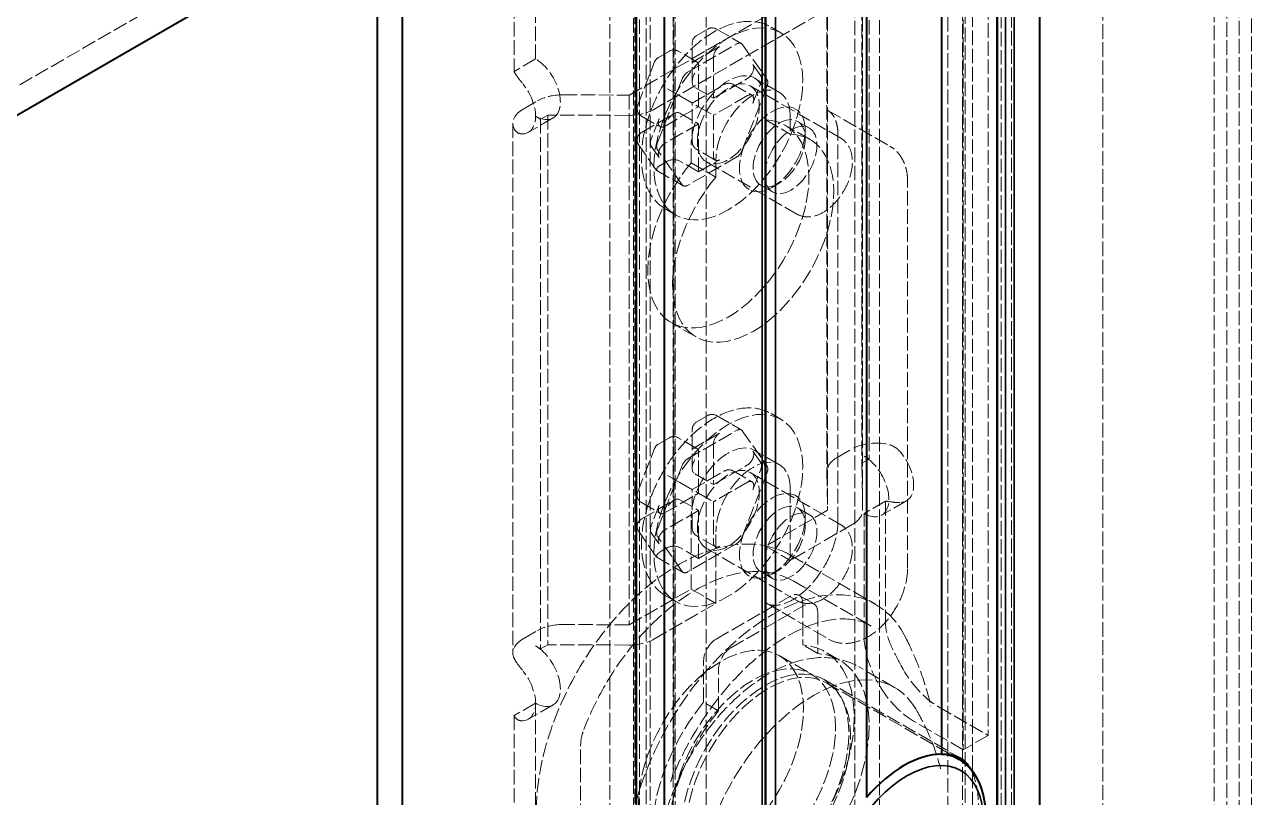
# Model space of a CAD drawing. Header units: millimetres. Extents: x 0 to 3567, y 0 to 2523.
# Drawn here: x 3342.08 to 3384.07, y 2210.54 to 2236.99 of the extents above; entities that cross this region are included whole.
import ezdxf

# ---------------------------------------------------------------- set-up
doc = ezdxf.new("R2010")
doc.units = ezdxf.units.MM
doc.header["$LTSCALE"] = 3
doc.linetypes.add('DASHED', pattern=[0.2067, 0.1654, -0.0413])
for name, color, linetype, lineweight, true_color in [('가려진 것(ISO)', 2, 'DASHED', 18, 0xffff00), ('가시적인 것(ISO)', 3, 'Continuous', 40, 0x00ff00), ('가시적인 좁은 것(ISO)', 3, 'Continuous', 35, 0x00ff00)]:
    doc.layers.add(name, color=color, linetype=linetype, lineweight=lineweight, true_color=true_color)

msp = doc.modelspace()

# ---------------------------------------------------------------- linework, layer by layer
at = {"layer": '가려진 것(ISO)'}
for p, q in [((3383.6424, 2196.3097), (3383.6424, 2299.1882)), ((3382.7939, 2297.7185), (3382.7939, 2196.7996)), ((3383.2182, 2278.6125), (3383.2182, 2200.7188)), ((3384.0667, 2278.1226), (3384.0667, 2200.2289)), ((3378.9755, 2274.2034), (3378.9755, 2198.2693)), ((3373.6722, 2205.7402), (3373.6722, 2252.7704)), ((3374.5208, 2252.2805), (3374.5208, 2205.2503)), ((3375.505, 2251.6153), (3375.505, 2208.0205)), ((3374.1735, 2251.2565), (3374.1735, 2207.6828)), ((3375.8519, 2207.7388), (3375.8519, 2250.5333)), ((3370.4902, 2204.3759), (3370.4902, 2249.7085)), ((3375.0511, 2246.9529), (3375.0511, 2212.66)), ((3363.4899, 2246.8916), (3363.4899, 2199.8614)), ((3364.3384, 2199.3715), (3364.3384, 2246.4017)), ((3374.2026, 2246.463), (3374.2026, 2212.1701)), ((3374.2683, 2246.1915), (3374.2683, 2207.9624)), ((3363.1257, 2201.3204), (3363.1257, 2244.9117)), ((3363.3541, 2201.0052), (3363.3541, 2244.5999)), ((3371.3388, 2243.3399), (3371.3388, 2202.6783)), ((3354.1561, 2241.9927), (3283.5161, 2201.2087)), ((3365.4012, 2208.361), (3365.4012, 2241.1551)), ((3364.293, 2211.6812), (3364.293, 2240.6535)), ((3364.2783, 2202.1947), (3364.2783, 2240.4238)), ((3370.9796, 2240.2404), (3370.9796, 2222.1142)), ((3359.5654, 2235.8077), (3359.5654, 2239.9718)), ((3362.9224, 2209.424), (3362.9224, 2240.0716)), ((3362.9596, 2239.9718), (3362.9596, 2205.679)), ((3369.5395, 2239.8095), (3369.5395, 2221.6833)), ((3370.7356, 2240.0996), (3370.7356, 2221.9734)), ((3358.8306, 2239.5476), (3358.8306, 2235.3834)), ((3362.111, 2239.4819), (3362.111, 2205.1891)), ((3362.7686, 2234.5707), (3369.5569, 2238.4899)), ((3369.5569, 2238.4899), (3369.5569, 2220.3637)), ((3370.7569, 2238.4899), (3370.7569, 2220.3637)), ((3370.4054, 2238), (3363.6172, 2234.0808)), ((3367.9628, 2236.7037), (3367.6233, 2236.8997)), ((3365.0794, 2236.6137), (3365.4578, 2236.8322)), ((3365.7578, 2236.8322), (3366.6063, 2236.3423)), ((3363.7676, 2235.8564), (3364.146, 2236.0749)), ((3365.0824, 2235.7074), (3364.446, 2236.0749)), ((3364.7661, 2235.3516), (3366.4563, 2236.3274)), ((3364.9294, 2235.0295), (3364.9294, 2236.3539)), ((3365.8658, 2236.2315), (3364.9324, 2235.6926)), ((3366.64, 2236.311), (3367.4851, 2235.1088)), ((3359.5654, 2235.8077), (3358.8306, 2235.3834)), ((3363.0623, 2234.2215), (3363.6379, 2235.7051)), ((3365.6536, 2235.864), (3365.6536, 2234.4678)), ((3367.2729, 2235.2313), (3367.0035, 2235.6146)), ((3365.1445, 2234.1739), (3365.1445, 2235.5701)), ((3363.7373, 2232.945), (3364.5824, 2235.1231)), ((3364.5081, 2234.5413), (3364.0839, 2234.7863)), ((3364.9294, 2234.2981), (3366.0334, 2234.9355)), ((3365.0172, 2234.8352), (3365.6536, 2234.4678)), ((3365.6536, 2234.4678), (3366.8198, 2235.1411)), ((3366.3334, 2234.9355), (3366.9698, 2234.5681)), ((3367.4851, 2234.8638), (3366.64, 2232.6858)), ((3366.9128, 2234.885), (3370.0099, 2233.0969)), ((3367.0035, 2234.2919), (3367.2729, 2234.9863)), ((3367.9113, 2234.6599), (3367.0628, 2235.1498)), ((3359.1412, 2234.0931), (3359.6344, 2234.3778)), ((3360.4921, 2234.5807), (3362.7686, 2234.5707)), ((3362.7686, 2234.5707), (3362.7686, 2216.4445)), ((3364.5081, 2234.5413), (3365.1445, 2234.1739)), ((3366.8198, 2234.5532), (3365.6536, 2233.8799)), ((3367.4355, 2234.3258), (3367.4355, 2233.7214)), ((3363.192, 2233.295), (3364.296, 2233.9324)), ((3363.9784, 2233.5006), (3365.1445, 2234.1739)), ((3364.5081, 2233.9534), (3365.1445, 2233.586)), ((3364.9294, 2232.9736), (3364.9294, 2234.2981)), ((3365.1445, 2234.1739), (3365.6536, 2233.8799)), ((3369.5674, 2234.0475), (3371.6887, 2232.8228)), ((3358.7897, 2233.6032), (3358.7897, 2215.4769)), ((3360.1654, 2233.7887), (3359.3169, 2233.2988)), ((3359.5654, 2233.8481), (3359.7366, 2233.7493)), ((3359.9805, 2233.8902), (3359.7366, 2233.7493)), ((3359.7366, 2233.7493), (3359.7366, 2215.6231)), ((3359.9805, 2233.8902), (3359.9805, 2215.7639)), ((3362.7595, 2233.8779), (3359.9805, 2233.8902)), ((3363.192, 2233.8532), (3363.8284, 2233.4858)), ((3363.7947, 2233.762), (3363.5252, 2233.0675)), ((3365.1445, 2233.586), (3363.9784, 2232.9127)), ((3365.1445, 2231.9448), (3365.1445, 2233.586)), ((3365.6536, 2233.8799), (3365.6536, 2232.4837)), ((3367.4355, 2233.7214), (3368.2841, 2233.2315)), ((3368.9613, 2233.0492), (3368.1128, 2233.5391)), ((3368.2841, 2233.8359), (3368.2841, 2233.2315)), ((3368.9353, 2233.4402), (3368.5322, 2233.6729)), ((3368.7932, 2233.0961), (3368.7932, 2233.3656)), ((3369.9145, 2219.9814), (3369.9145, 2233.2087)), ((3363.7086, 2231.9919), (3363.0965, 2232.8627)), ((3363.5252, 2232.8226), (3363.7947, 2232.4392)), ((3364.5824, 2231.4978), (3363.7373, 2232.7001)), ((3364.89, 2232.2517), (3364.89, 2232.8561)), ((3365.7158, 2232.3464), (3365.0794, 2232.7138)), ((3364.0839, 2232.3123), (3363.8279, 2232.1645)), ((3365.1445, 2231.9448), (3364.5081, 2232.3123)), ((3366.4563, 2232.4572), (3364.7661, 2231.4814)), ((3364.89, 2232.2517), (3365.7385, 2231.7618)), ((3365.1445, 2231.9448), (3365.8658, 2232.3613)), ((3365.4128, 2232.287), (3368.5099, 2230.4988)), ((3365.7385, 2231.7618), (3365.7385, 2232.3662)), ((3363.7127, 2231.9882), (3364.6161, 2231.4666)), ((3367.6753, 2231.2578), (3367.2722, 2231.4905)), ((3367.9022, 2231.5529), (3367.6689, 2231.4182)), ((3372.2994, 2218.3893), (3372.2994, 2231.6165)), ((3364.3628, 2230.4683), (3364.0233, 2230.6643)), ((3365.0613, 2226.2942), (3364.2128, 2226.7841)), ((3365.0794, 2223.3865), (3365.4578, 2223.605)), ((3365.7578, 2223.605), (3366.6063, 2223.1151)), ((3367.9628, 2223.4765), (3367.6233, 2223.6724)), ((3364.7661, 2222.1244), (3366.4563, 2223.1002)), ((3364.9294, 2221.8022), (3364.9294, 2223.1267)), ((3365.8658, 2223.0042), (3364.9324, 2222.4653)), ((3366.64, 2223.0838), (3367.4851, 2221.8815)), ((3363.7676, 2222.6291), (3364.146, 2222.8476)), ((3365.0824, 2222.4802), (3364.446, 2222.8476)), ((3365.6536, 2222.6368), (3365.6536, 2221.2406)), ((3363.0623, 2220.9943), (3363.6379, 2222.4779)), ((3365.1445, 2220.9466), (3365.1445, 2222.3429)), ((3367.2729, 2222.004), (3367.0035, 2222.3873)), ((3367.9113, 2221.9225), (3367.0628, 2222.4124)), ((3369.8909, 2222.1732), (3370.3842, 2222.458)), ((3370.8084, 2222.213), (3370.9796, 2222.1142)), ((3363.7373, 2219.7178), (3364.5824, 2221.8958)), ((3365.6536, 2221.2406), (3366.8198, 2221.9139)), ((3367.0035, 2221.0646), (3367.2729, 2221.7591)), ((3370.9796, 2222.1142), (3370.7356, 2221.9734)), ((3370.7356, 2221.9734), (3370.7568, 2220.369)), ((3364.5081, 2221.3141), (3364.0839, 2221.559)), ((3364.5081, 2221.3141), (3365.1445, 2220.9466)), ((3364.9294, 2221.0709), (3366.0334, 2221.7083)), ((3365.0172, 2221.608), (3365.6536, 2221.2406)), ((3366.8198, 2221.326), (3365.6536, 2220.6527)), ((3366.3334, 2221.7083), (3366.9698, 2221.3408)), ((3367.4851, 2221.6366), (3366.64, 2219.4585)), ((3366.9128, 2221.6578), (3370.0099, 2219.8697)), ((3367.4355, 2221.5884), (3367.4355, 2219.1389)), ((3369.5395, 2221.678), (3369.5569, 2220.3637)), ((3363.9784, 2220.2734), (3365.1445, 2220.9466)), ((3364.9294, 2219.7464), (3364.9294, 2221.0709)), ((3365.1445, 2220.9466), (3365.6536, 2220.6527)), ((3368.2841, 2221.0985), (3368.2841, 2218.649)), ((3363.192, 2220.0678), (3364.296, 2220.7052)), ((3363.192, 2220.6259), (3363.8284, 2220.2585)), ((3363.7947, 2220.5347), (3363.5252, 2219.8403)), ((3364.5081, 2220.7262), (3365.1445, 2220.3588)), ((3365.6536, 2220.6527), (3365.6536, 2219.2565)), ((3371.5433, 2220.6777), (3370.8084, 2220.2534)), ((3372.257, 2220.6839), (3371.4084, 2220.194)), ((3371.5433, 2220.6777), (3371.5433, 2216.5136)), ((3365.1445, 2220.3588), (3363.9784, 2219.6855)), ((3364.89, 2217.6692), (3364.89, 2220.1187)), ((3365.1445, 2218.7176), (3365.1445, 2220.3588)), ((3369.5569, 2220.3637), (3367.4355, 2219.1389)), ((3368.9353, 2220.213), (3368.5322, 2220.4457)), ((3368.7932, 2219.8689), (3368.7932, 2220.1383)), ((3370.8084, 2216.0893), (3370.8084, 2220.2534)), ((3363.7086, 2218.7647), (3363.0965, 2219.6354)), ((3365.7385, 2217.1793), (3365.7385, 2219.6288)), ((3370.4054, 2219.8738), (3368.2841, 2218.649)), ((3363.5252, 2219.5953), (3363.7947, 2219.212)), ((3364.5824, 2218.2706), (3363.7373, 2219.4728)), ((3366.4563, 2219.23), (3364.7661, 2218.2542)), ((3365.7158, 2219.1192), (3365.0794, 2219.4866)), ((3364.0839, 2219.085), (3363.8279, 2218.9373)), ((3365.1445, 2218.7176), (3364.5081, 2219.085)), ((3365.1445, 2218.7176), (3365.8658, 2219.134)), ((3365.4128, 2219.0597), (3368.5099, 2217.2716)), ((3367.4355, 2219.1389), (3368.2841, 2218.649)), ((3368.2947, 2218.8249), (3371.2009, 2217.147)), ((3363.7127, 2218.7609), (3364.6161, 2218.2393)), ((3367.6753, 2218.0306), (3367.2722, 2218.2633)), ((3367.9022, 2218.3257), (3367.6689, 2218.191)), ((3368.3801, 2217.9441), (3371.053, 2216.4009)), ((3362.7686, 2216.4445), (3364.89, 2217.6692)), ((3364.89, 2217.6692), (3365.7385, 2217.1793)), ((3363.6172, 2215.9546), (3365.7385, 2217.1793)), ((3364.3628, 2217.2411), (3364.0233, 2217.437)), ((3365.7417, 2215.9527), (3368.2873, 2217.4224)), ((3366.2509, 2215.6588), (3368.7964, 2217.1285)), ((3367.4674, 2217.183), (3369.5887, 2215.9582)), ((3369.0964, 2217.1582), (3368.5873, 2217.4521)), ((3368.7116, 2217.1774), (3368.7116, 2215.7572)), ((3369.2207, 2216.8835), (3369.2207, 2215.4632)), ((3362.7686, 2216.4445), (3360.4921, 2216.4545)), ((3359.1412, 2215.9668), (3359.6344, 2216.2516)), ((3359.5654, 2215.7219), (3359.7366, 2215.6231)), ((3359.9805, 2215.7639), (3359.7366, 2215.6231)), ((3362.7595, 2215.7517), (3359.9805, 2215.7639)), ((3369.2207, 2215.4632), (3368.7116, 2215.7572)), ((3369.9687, 2215.2396), (3369.4595, 2215.5335)), ((3365.3175, 2213.7976), (3365.3175, 2215.2179)), ((3367.9065, 2215.391), (3369.0095, 2214.7541)), ((3371.8521, 2214.3019), (3370.6217, 2215.0123)), ((3365.8266, 2213.5036), (3365.8266, 2214.9239)), ((3369.4474, 2214.5706), (3374.083, 2211.8942)), ((3369.5187, 2214.4602), (3373.7708, 2212.0052)), ((3359.5654, 2213.7623), (3358.8306, 2213.338)), ((3359.5654, 2209.5982), (3359.5654, 2213.7623)), ((3365.8266, 2213.5036), (3365.3175, 2213.7976)), ((3358.8306, 2213.338), (3358.8306, 2209.1739)), ((3360.1654, 2213.7029), (3359.3169, 2213.213)), ((3373.354, 2213.6398), (3375.0511, 2212.66)), ((3374.2026, 2212.1701), (3372.5055, 2213.1499)), ((3375.0511, 2212.66), (3374.2026, 2212.1701)), ((3361.108, 2205.4767), (3361.108, 2212.2969))]:
    msp.add_line(p, q, dxfattribs=at)
for centre, start, end in [((3365.6078, 2236.5724), 60, 120), ((3365.2294, 2236.3539), 120, 180), ((3364.296, 2235.815), 60, 120), ((3363.9176, 2235.5966), 120, 158.79398), ((3366.1834, 2234.6757), 60, 120), ((3363.342, 2234.113), 158.79398, 240), ((3363.342, 2233.0352), 120, 215.10391), ((3365.2294, 2232.9736), 180, 240), ((3365.6078, 2223.3451), 60, 120), ((3365.2294, 2223.1267), 120, 180), ((3363.9176, 2222.3693), 120, 158.79398), ((3364.296, 2222.5878), 60, 120), ((3366.1834, 2221.4485), 60, 120), ((3363.342, 2220.8857), 158.79398, 240), ((3363.342, 2219.808), 120, 215.10391), ((3365.2294, 2219.7464), 180, 240)]:
    msp.add_arc(centre, 0.3, start, end, dxfattribs=at)
for centre, major_axis in [((3366.1628, 2233.586), (-1.8, -3.1177)), ((3366.1628, 2233.586), (-0.75, -1.299)), ((3367.6689, 2232.7164), (-0.795, -1.377)), ((3367.9022, 2232.5817), (-0.63, -1.0912)), ((3368.3053, 2232.349), (-0.63, -1.0912)), ((3366.1628, 2220.3588), (-1.8, -3.1177)), ((3366.1628, 2220.3588), (-0.75, -1.299)), ((3367.6689, 2219.4892), (-0.795, -1.377)), ((3367.9022, 2219.3545), (-0.63, -1.0912)), ((3368.3053, 2219.1218), (-0.63, -1.0912)), ((3365.9115, 2211.9355), (-1.995, -3.4554)), ((3367.0145, 2211.2987), (-1.995, -3.4554)), ((3367.4224, 2211.0632), (-2.025, -3.5074)), ((3367.5237, 2211.0047), (-1.995, -3.4554))]:
    msp.add_ellipse(centre, major_axis=major_axis, ratio=0.5773503, dxfattribs=at)
for centre, major_axis, ratio, start_param, end_param in [((3365.8658, 2235.9865), (-0.15, -0.2598), 0.5773503, 3.9269908, 5.4977871), ((3366.4563, 2236.0825), (0.15, 0.2598), 0.5773503, 6.0213859, 7.0685835), ((3359.5654, 2234.8279), (0.6, -1.0392), 0.5773503, 5.4977871, 8.6393798), ((3364.9324, 2235.4476), (0.15, 0.2598), 0.5773503, 5.4977871, 7.0685835), ((3366.8198, 2235.386), (0.15, 0.2598), 0.5773503, 3.9269908, 6.0213859), ((3364.7661, 2235.1067), (-0.15, -0.2598), 0.5773503, 3.9269908, 4.9741884), ((3366.1628, 2233.5909), (0.9, 1.5588), 0.5773503, 5.4977871, 8.6393798), ((3365.2294, 2235.2027), (-0.2121, -0.3674), 0.5773503, 4.712389, 6.2831853), ((3367.0892, 2235.0027), (0.15, 0.2598), 0.5773503, 4.9741884, 6.0213859), ((3358.7169, 2234.338), (0.6, -1.0392), 0.5773503, 6.0213859, 8.115781), ((3367.0113, 2233.101), (0.9, 1.5588), 0.5773503, 5.4977871, 8.6393798), ((3367.3014, 2234.8802), (0.15, 0.2598), 0.5773503, 4.9741884, 6.0213859), ((3360.483, 2233.8879), (1.2, 0), 0.5773503, 1.5631629, 2.3561939), ((3366.8198, 2234.3083), (0.15, 0.2598), 0.5773503, 4.9741884, 7.0685835), ((3359.9897, 2233.6032), (-1.2, 0), 0.5773503, 5.4977878, 6.5449847), ((3362.7686, 2234.5707), (-1.2, 0), 0.5773503, 1.5631629, 2.3561945), ((3364.296, 2233.586), (0.2121, 0.3674), 0.5773503, 0, 1.5707963), ((3366.1628, 2230.1616), (1.95, 3.3775), 0.5773503, 1.2651268, 6.5888548), ((3363.9784, 2233.7456), (-0.15, -0.2598), 0.5773503, 4.9741884, 7.0685835), ((3363.7089, 2233.0511), (-0.15, -0.2598), 0.5773503, 4.9741884, 6.0213859), ((3367.0113, 2229.6717), (1.95, 3.3775), 0.5773503, 1.2651268, 6.5888548), ((3363.9211, 2232.9286), (-0.15, -0.2598), 0.5773503, 4.9741884, 6.0213859), ((3363.9784, 2232.6678), (-0.15, -0.2598), 0.5773503, 3.9269908, 6.0213859), ((3366.4563, 2232.7022), (0.15, 0.2598), 0.5773503, 3.9269908, 4.9741884), ((3364.296, 2232.1898), (0.3, 0), 0.5773503, 0.7853982, 2.3561945), ((3365.8658, 2232.6062), (-0.15, -0.2598), 0.5773503, 5.4977871, 7.0685835), ((3363.9176, 2232.2162), (-0.2071, -0.2264), 0.2019383, 5.5422285, 6.589566), ((3364.0401, 2232.042), (-0.3233, -0.0394), 0.5657415, 5.3572697, 5.8808685), ((3364.7661, 2231.7264), (-0.15, -0.2598), 0.5773503, 6.0213859, 7.0685835), ((3365.8658, 2222.7593), (-0.15, -0.2598), 0.5773503, 3.9269908, 5.4977871), ((3366.4563, 2222.8552), (0.15, 0.2598), 0.5773503, 6.0213859, 7.0685835), ((3366.1628, 2220.8536), (0.9, 1.5588), 0.5773503, 5.4977871, 8.6393798), ((3371.2327, 2221.9681), (1.2, 0), 0.5773503, 1.3089969, 2.3561939), ((3364.9324, 2222.2204), (0.15, 0.2598), 0.5773503, 5.4977871, 7.0685835), ((3367.0113, 2220.3637), (0.9, 1.5588), 0.5773503, 5.4977871, 8.6393798), ((3366.8198, 2222.1588), (0.15, 0.2598), 0.5773503, 3.9269908, 6.0213859), ((3370.7395, 2221.6833), (-1.2, 0), 0.5773503, 5.4977878, 6.2908187), ((3370.8084, 2221.2332), (0.6, -1.0392), 0.5773503, 5.4977871, 8.6393798), ((3371.657, 2221.7231), (0.6, -1.0392), 0.5773503, 6.0213859, 8.115781), ((3364.7661, 2221.8794), (-0.15, -0.2598), 0.5773503, 3.9269908, 4.9741884), ((3365.2294, 2221.9754), (-0.2121, -0.3674), 0.5773503, 4.712389, 6.2831853), ((3367.0892, 2221.7755), (0.15, 0.2598), 0.5773503, 4.9741884, 6.0213859), ((3367.3014, 2221.653), (0.15, 0.2598), 0.5773503, 4.9741884, 6.0213859), ((3366.8198, 2221.081), (0.15, 0.2598), 0.5773503, 4.9741884, 7.0685835), ((3363.9784, 2220.5183), (-0.15, -0.2598), 0.5773503, 4.9741884, 7.0685835), ((3364.296, 2220.3588), (0.2121, 0.3674), 0.5773503, 0, 1.5707963), ((3369.5569, 2220.3637), (1.2, 0), 0.5773503, 5.4977871, 6.2908187), ((3363.7089, 2219.8239), (-0.15, -0.2598), 0.5773503, 4.9741884, 6.0213859), ((3363.9211, 2219.7014), (-0.15, -0.2598), 0.5773503, 4.9741884, 6.0213859), ((3363.9784, 2219.4405), (-0.15, -0.2598), 0.5773503, 3.9269908, 6.0213859), ((3365.8658, 2219.379), (-0.15, -0.2598), 0.5773503, 5.4977871, 7.0685835), ((3366.4563, 2219.475), (0.15, 0.2598), 0.5773503, 3.9269908, 4.9741884), ((3363.9176, 2218.989), (-0.2071, -0.2264), 0.2019383, 5.5422285, 6.589566), ((3364.0401, 2218.8148), (-0.3233, -0.0394), 0.5657415, 5.3572697, 5.8808685), ((3364.296, 2218.9626), (0.3, 0), 0.5773503, 0.7853982, 2.3561945), ((3367.6689, 2211.0294), (3.532, 6.1176), 0.5773503, 5.9129217, 8.2242453), ((3364.7661, 2218.4991), (-0.15, -0.2598), 0.5773503, 6.0213859, 7.0685835), ((3368.2873, 2216.9325), (0.3, 0.5196), 0.5773503, 5.4977871, 7.0685835), ((3368.7964, 2216.6386), (0.3, 0.5196), 0.5773503, 5.4977871, 7.0685835), ((3360.483, 2215.7617), (1.2, 0), 0.5773503, 1.5631629, 2.3561939), ((3359.9897, 2215.4769), (-1.2, 0), 0.5773503, 5.4977878, 6.5449847), ((3362.7686, 2216.4445), (-1.2, 0), 0.5773503, 1.5631629, 2.3561945), ((3365.7417, 2215.4628), (0.3, 0.5196), 0.5773503, 0.7853982, 2.3561945), ((3372.5055, 2215.1095), (-1.2, 2.0785), 0.5773503, 0.7853982, 2.3561945), ((3359.5654, 2214.7421), (0.6, -1.0392), 0.5773503, 5.4977871, 8.6393798), ((3367.0145, 2211.2987), (2.445, 4.2349), 0.5773503, 1.2984031, 6.5555786), ((3367.5237, 2211.0047), (-2.445, -4.2349), 0.5773503, 4.4399957, 9.6971712), ((3366.2509, 2215.1689), (0.3, 0.5196), 0.5773503, 0.7853982, 2.3561945), ((3373.354, 2215.5994), (1.2, -2.0785), 0.5773503, 4.6497251, 5.4977871), ((3358.7169, 2214.2522), (0.6, -1.0392), 0.5773503, 6.0213859, 8.115781), ((3369.0771, 2209.4955), (2.775, 4.8064), 0.5773503, 5.9670721, 8.1700948)]:
    msp.add_ellipse(centre, major_axis=major_axis, ratio=ratio, start_param=start_param, end_param=end_param, dxfattribs=at)
for points, knots in [([(3364.0233, 2230.6643), (3363.83, 2230.7759), (3363.6647, 2230.9343), (3363.3988, 2231.3308), (3363.3033, 2231.5732), (3363.1873, 2232.1308), (3363.175, 2232.4514), (3363.2399, 2233.1279), (3363.319, 2233.4844), (3363.5581, 2234.1926), (3363.7176, 2234.5442), (3364.1004, 2235.2094), (3364.3234, 2235.5231), (3364.8132, 2236.0838), (3365.08, 2236.3307), (3365.6357, 2236.7321), (3365.9248, 2236.8863), (3366.497, 2237.0764), (3366.7811, 2237.1143), (3367.2546, 2237.0619), (3367.4497, 2236.9999), (3367.6233, 2236.8997)], [2.3561945, 2.3561945, 2.3561945, 2.3561945, 2.6323784, 2.6323784, 2.930348, 2.930348, 3.2583521, 3.2583521, 3.592549, 3.592549, 3.924574, 3.924574, 4.2554808, 4.2554808, 4.5874682, 4.5874682, 4.92164, 4.92164, 5.2497544, 5.2497544, 5.4977871, 5.4977871, 5.4977871, 5.4977871]), ([(3358.8306, 2235.3834), (3358.8327, 2235.3789), (3358.8349, 2235.3744), (3358.8651, 2235.3128), (3358.9083, 2235.2451), (3359.0157, 2235.0979), (3359.0796, 2235.0182), (3359.1412, 2234.9416)], [-0.82888396, -0.82888396, -0.82888396, -0.82888396, -0.82489887, -0.82489887, -0.77462472, -0.77462472, -0.72435056, -0.72435056, -0.72435056, -0.72435056]), ([(3369.9145, 2233.2087), (3369.9145, 2233.2977), (3369.9084, 2233.3816), (3369.8853, 2233.5364), (3369.8684, 2233.6073), (3369.8257, 2233.7342), (3369.8001, 2233.7902), (3369.7427, 2233.8871), (3369.711, 2233.9281), (3369.643, 2233.9969), (3369.6067, 2234.0249), (3369.5674, 2234.0475)], [0, 0, 0, 0, 0.15707963, 0.15707963, 0.31415927, 0.31415927, 0.4712389, 0.4712389, 0.62831853, 0.62831853, 0.78539816, 0.78539816, 0.78539816, 0.78539816]), ([(3359.1412, 2233.2445), (3359.0796, 2233.239), (3359.0157, 2233.2497), (3358.9083, 2233.3083), (3358.8651, 2233.3561), (3358.8349, 2233.4149), (3358.8327, 2233.4193), (3358.8306, 2233.4238)], [-0.30606206, -0.30606206, -0.30606206, -0.30606206, -0.2557879, -0.2557879, -0.20551375, -0.20551375, -0.20152866, -0.20152866, -0.20152866, -0.20152866]), ([(3368.5099, 2230.4988), (3368.593, 2230.4508), (3368.686, 2230.4207), (3368.8837, 2230.3955), (3368.9883, 2230.4037), (3369.2127, 2230.457), (3369.3313, 2230.5094), (3369.5691, 2230.6555), (3369.6872, 2230.7534), (3369.9034, 2230.9794), (3370.0015, 2231.1075), (3370.1695, 2231.3807), (3370.2396, 2231.5255), (3370.3463, 2231.8211), (3370.3828, 2231.972), (3370.4154, 2232.2694), (3370.4112, 2232.416), (3370.3527, 2232.6835), (3370.3011, 2232.8063), (3370.1638, 2232.9852), (3370.0919, 2233.0495), (3370.0099, 2233.0969)], [3.9269908, 3.9269908, 3.9269908, 3.9269908, 4.1645292, 4.1645292, 4.4260652, 4.4260652, 4.7443779, 4.7443779, 5.0975243, 5.0975243, 5.4497124, 5.4497124, 5.7984142, 5.7984142, 6.1491785, 6.1491785, 6.5038652, 6.5038652, 6.8341016, 6.8341016, 7.0685835, 7.0685835, 7.0685835, 7.0685835]), ([(3372.2994, 2231.6165), (3372.2994, 2231.7078), (3372.2932, 2231.7988), (3372.2664, 2231.9791), (3372.2457, 2232.0685), (3372.1868, 2232.2437), (3372.1486, 2232.3296), (3372.0516, 2232.4934), (3371.9927, 2232.5712), (3371.8545, 2232.7111), (3371.7751, 2232.7729), (3371.6887, 2232.8228)], [0, 0, 0, 0, 0.15707963, 0.15707963, 0.31415927, 0.31415927, 0.4712389, 0.4712389, 0.62831853, 0.62831853, 0.78539816, 0.78539816, 0.78539816, 0.78539816]), ([(3364.0233, 2217.437), (3363.83, 2217.5486), (3363.6647, 2217.7071), (3363.3988, 2218.1035), (3363.3033, 2218.346), (3363.1873, 2218.9035), (3363.175, 2219.2241), (3363.2399, 2219.9006), (3363.319, 2220.2572), (3363.5581, 2220.9654), (3363.7176, 2221.3169), (3364.1004, 2221.9821), (3364.3234, 2222.2958), (3364.8132, 2222.8566), (3365.08, 2223.1034), (3365.6357, 2223.5049), (3365.9248, 2223.6591), (3366.497, 2223.8491), (3366.7811, 2223.887), (3367.2546, 2223.8346), (3367.4497, 2223.7727), (3367.6233, 2223.6724)], [2.3561945, 2.3561945, 2.3561945, 2.3561945, 2.6323784, 2.6323784, 2.930348, 2.930348, 3.2583521, 3.2583521, 3.592549, 3.592549, 3.924574, 3.924574, 4.2554808, 4.2554808, 4.5874682, 4.5874682, 4.92164, 4.92164, 5.2497544, 5.2497544, 5.4977871, 5.4977871, 5.4977871, 5.4977871]), ([(3372.0812, 2222.3267), (3372.0197, 2222.4033), (3371.9413, 2222.4747), (3371.7631, 2222.5811), (3371.6631, 2222.616), (3371.5589, 2222.6348), (3371.5511, 2222.6361), (3371.5433, 2222.6373)], [0.71587341, 0.71587341, 0.71587341, 0.71587341, 0.76614757, 0.76614757, 0.81642172, 0.81642172, 0.82040681, 0.82040681, 0.82040681, 0.82040681]), ([(3371.5433, 2220.6777), (3371.5511, 2220.6765), (3371.5589, 2220.6753), (3371.6631, 2220.6592), (3371.7631, 2220.6443), (3371.9413, 2220.6265), (3372.0197, 2220.6242), (3372.0812, 2220.6297)], [0.20152866, 0.20152866, 0.20152866, 0.20152866, 0.20551375, 0.20551375, 0.2557879, 0.2557879, 0.30606206, 0.30606206, 0.30606206, 0.30606206]), ([(3367.4674, 2217.183), (3367.5817, 2217.117), (3367.7272, 2217.0911), (3368.0431, 2217.1492), (3368.1872, 2217.2017), (3368.4822, 2217.3651), (3368.6322, 2217.4733), (3368.9262, 2217.7391), (3369.0701, 2217.8972), (3369.3347, 2218.2483), (3369.4552, 2218.4416), (3369.6584, 2218.8421), (3369.741, 2219.0492), (3369.8596, 2219.4528), (3369.8959, 2219.6492), (3369.9126, 2219.8818), (3369.9145, 2219.9324), (3369.9145, 2219.9814)], [3.9269908, 3.9269908, 3.9269908, 3.9269908, 4.3840422, 4.3840422, 4.6921284, 4.6921284, 4.9881312, 4.9881312, 5.2879921, 5.2879921, 5.5912933, 5.5912933, 5.8951859, 5.8951859, 6.1966183, 6.1966183, 6.2831853, 6.2831853, 6.2831853, 6.2831853]), ([(3368.5099, 2217.2716), (3368.593, 2217.2236), (3368.686, 2217.1934), (3368.8837, 2217.1683), (3368.9883, 2217.1765), (3369.2127, 2217.2297), (3369.3313, 2217.2821), (3369.5691, 2217.4282), (3369.6872, 2217.5261), (3369.9034, 2217.7522), (3370.0015, 2217.8803), (3370.1695, 2218.1534), (3370.2396, 2218.2982), (3370.3463, 2218.5939), (3370.3828, 2218.7448), (3370.4154, 2219.0421), (3370.4112, 2219.1887), (3370.3527, 2219.4562), (3370.3011, 2219.5791), (3370.1638, 2219.7579), (3370.0919, 2219.8223), (3370.0099, 2219.8697)], [3.9269908, 3.9269908, 3.9269908, 3.9269908, 4.1645292, 4.1645292, 4.4260652, 4.4260652, 4.7443779, 4.7443779, 5.0975243, 5.0975243, 5.4497124, 5.4497124, 5.7984142, 5.7984142, 6.1491785, 6.1491785, 6.5038652, 6.5038652, 6.8341016, 6.8341016, 7.0685835, 7.0685835, 7.0685835, 7.0685835]), ([(3368.2947, 2218.8249), (3367.9152, 2219.0439), (3367.4838, 2219.1696), (3366.5494, 2219.2335), (3366.0439, 2219.1586), (3364.9827, 2218.8102), (3364.4256, 2218.5171), (3363.3391, 2217.7441), (3362.8104, 2217.2602), (3361.8408, 2216.1595), (3361.3997, 2215.5438), (3360.6444, 2214.2408), (3360.33, 2213.5542), (3359.8571, 2212.1716), (3359.6991, 2211.4759), (3359.605, 2210.5573), (3359.592, 2210.3101), (3359.592, 2210.0684)], [0.7853982, 0.7853982, 0.7853982, 0.7853982, 1.0608978, 1.0608978, 1.3583542, 1.3583542, 1.686402, 1.686402, 2.0208806, 2.0208806, 2.3531559, 2.3531559, 2.6842861, 2.6842861, 3.016515, 3.016515, 3.1415927, 3.1415927, 3.1415927, 3.1415927]), ([(3369.5887, 2215.9582), (3369.7095, 2215.8885), (3369.8435, 2215.8428), (3370.1248, 2215.7989), (3370.2715, 2215.8048), (3370.5846, 2215.8637), (3370.7478, 2215.9273), (3371.0842, 2216.1118), (3371.2534, 2216.2422), (3371.566, 2216.5484), (3371.7083, 2216.7256), (3371.9518, 2217.1052), (3372.0533, 2217.3071), (3372.2087, 2217.7237), (3372.2624, 2217.9383), (3372.2948, 2218.2314), (3372.2994, 2218.3105), (3372.2994, 2218.3893)], [3.9269908, 3.9269908, 3.9269908, 3.9269908, 4.1466224, 4.1466224, 4.387259, 4.387259, 4.6873115, 4.6873115, 5.0478277, 5.0478277, 5.4171128, 5.4171128, 5.7812245, 5.7812245, 6.1476532, 6.1476532, 6.2831853, 6.2831853, 6.2831853, 6.2831853]), ([(3368.3801, 2217.9441), (3368.041, 2218.1399), (3367.6524, 2218.2476), (3366.8075, 2218.2832), (3366.3488, 2218.2025), (3365.3968, 2217.8569), (3364.9023, 2217.5819), (3363.9407, 2216.8676), (3363.4738, 2216.427), (3362.6163, 2215.4286), (3362.2255, 2214.8715), (3361.6292, 2213.8227), (3361.4018, 2213.3433), (3361.2158, 2212.8594)], [0.7853982, 0.7853982, 0.7853982, 0.7853982, 1.0784014, 1.0784014, 1.3873307, 1.3873307, 1.7131185, 1.7131185, 2.0410361, 2.0410361, 2.3676301, 2.3676301, 2.6232319, 2.6232319, 2.6232319, 2.6232319]), ([(3371.053, 2216.4009), (3370.739, 2216.5823), (3370.3637, 2216.6689), (3369.521, 2216.6158), (3369.0717, 2216.4967), (3368.1562, 2216.0685), (3367.6938, 2215.7724), (3366.7852, 2215.0246), (3366.3391, 2214.5725), (3365.5117, 2213.5537), (3365.131, 2212.9863), (3364.57, 2211.9632), (3364.3633, 2211.5204), (3364.1905, 2211.076)], [0.7853982, 0.7853982, 0.7853982, 0.7853982, 1.1517072, 1.1517072, 1.4761388, 1.4761388, 1.7804231, 1.7804231, 2.0860713, 2.0860713, 2.3943404, 2.3943404, 2.6169436, 2.6169436, 2.6169436, 2.6169436]), ([(3372.0812, 2215.0381), (3371.9553, 2215.2759), (3371.8207, 2215.5173), (3371.6095, 2216.0156), (3371.5433, 2216.2747), (3371.5433, 2216.5136)], [-0.89271233, -0.89271233, -0.89271233, -0.89271233, -0.7589759, -0.7589759, -0.61266995, -0.61266995, -0.61266995, -0.61266995]), ([(3372.2396, 2215.9945), (3372.3751, 2215.7178), (3372.5484, 2215.3528), (3372.8576, 2214.5416), (3372.9942, 2214.0948), (3373.0881, 2213.6683)], [-0.47492577, -0.47492577, -0.47492577, -0.47492577, -0.23746289, -0.23746289, 0, 0, 0, 0]), ([(3358.8306, 2215.2976), (3358.8566, 2215.2415), (3358.8979, 2215.1749), (3359.0023, 2215.0294), (3359.0653, 2214.9503), (3359.1313, 2214.8681), (3359.1362, 2214.862), (3359.1412, 2214.8558)], [-0.30606206, -0.30606206, -0.30606206, -0.30606206, -0.2557879, -0.2557879, -0.20551375, -0.20551375, -0.20152866, -0.20152866, -0.20152866, -0.20152866]), ([(3363.7465, 2208.185), (3363.7465, 2208.699), (3363.8218, 2209.2418), (3364.1052, 2210.3365), (3364.3132, 2210.8882), (3364.8373, 2211.9471), (3365.1527, 2212.4544), (3365.8628, 2213.38), (3366.2574, 2213.798), (3367.0957, 2214.5048), (3367.5396, 2214.7927), (3368.4397, 2215.1958), (3368.897, 2215.313), (3369.7471, 2215.3334), (3370.1422, 2215.2544), (3370.5366, 2215.0596), (3370.5796, 2215.0366), (3370.6217, 2215.0123)], [3.1415927, 3.1415927, 3.1415927, 3.1415927, 3.4796195, 3.4796195, 3.816485, 3.816485, 4.1510649, 4.1510649, 4.4861473, 4.4861473, 4.8240242, 4.8240242, 5.1592559, 5.1592559, 5.460331, 5.460331, 5.4977871, 5.4977871, 5.4977871, 5.4977871]), ([(3359.1412, 2213.1587), (3359.1362, 2213.1583), (3359.1313, 2213.1579), (3359.0653, 2213.1547), (3359.0023, 2213.1682), (3358.8979, 2213.232), (3358.8566, 2213.2819), (3358.8306, 2213.338)], [0.20152866, 0.20152866, 0.20152866, 0.20152866, 0.20551375, 0.20551375, 0.2557879, 0.2557879, 0.30606206, 0.30606206, 0.30606206, 0.30606206]), ([(3372.5773, 2213.5657), (3372.7134, 2213.3343), (3372.8866, 2213.0173), (3373.1954, 2212.3009), (3373.3317, 2211.9009), (3373.4258, 2211.5163)], [0.87117261, 0.87117261, 0.87117261, 0.87117261, 1.08406226, 1.08406226, 1.2969519, 1.2969519, 1.2969519, 1.2969519]), ([(3361.108, 2212.2969), (3361.108, 2212.4198), (3361.1251, 2212.5433), (3361.1705, 2212.729), (3361.1911, 2212.7952), (3361.2158, 2212.8594)], [0, 0, 0, 0, 0.061471764, 0.061471764, 0.096416218, 0.096416218, 0.096416218, 0.096416218]), ([(3364.1905, 2211.0759), (3364.241, 2211.2057), (3364.276, 2211.3662), (3364.2913, 2211.5875), (3364.293, 2211.6338), (3364.293, 2211.6812)], [0, 0, 0, 0, 0.11952992, 0.11952992, 0.1500411, 0.1500411, 0.1500411, 0.1500411]), ([(3374.4418, 2211.5255), (3374.4887, 2211.4468), (3374.5302, 2211.3586), (3374.6751, 2210.96), (3374.7269, 2210.5702), (3374.7269, 2209.7354), (3374.6751, 2209.2377), (3374.4562, 2208.2119), (3374.288, 2207.6843), (3373.9654, 2206.95), (3373.8267, 2206.6811), (3373.6699, 2206.4265)], [1.70645027, 1.70645027, 1.70645027, 1.70645027, 1.78906758, 1.78906758, 2.04467463, 2.04467463, 2.30028168, 2.30028168, 2.55588873, 2.55588873, 2.70252421, 2.70252421, 2.70252421, 2.70252421]), ([(3363.0982, 2207.9006), (3363.0042, 2208.3271), (3362.9338, 2208.812), (3362.9136, 2209.7902), (3362.9627, 2210.2836), (3363.0982, 2210.7167)], [-1.43309057, -1.43309057, -1.43309057, -1.43309057, -1.19562768, -1.19562768, -0.95816479, -0.95816479, -0.95816479, -0.95816479])]:
    msp.add_open_spline(points, degree=3, knots=knots, dxfattribs=at)
msp.add_open_spline([(3361.108, 2212.2969), (3361.108, 2212.2969), (3361.108, 2212.2969), (3361.108, 2212.2969)], degree=3, dxfattribs=at)
at = {"layer": '가시적인 것(ISO)'}
for p, q in [((3376.8146, 2249.9774), (3376.8146, 2207.1829)), ((3373.4556, 2246.4072), (3373.4556, 2212.0175)), ((3370.8905, 2244.9263), (3370.8905, 2210.5366)), ((3375.378, 2200.9605), (3375.378, 2244.2429)), ((3363.0073, 2243.1174), (3363.0073, 2200.3229)), ((3363.97, 2242.5616), (3363.97, 2199.7671)), ((3284.3646, 2200.7188), (3355.0046, 2241.5028)), ((3355.0046, 2241.5028), (3355.0046, 2193.4928)), ((3354.1561, 2193.9827), (3354.1561, 2241.0129)), ((3367.4337, 2200.3598), (3367.4337, 2239.5502)), ((3373.7708, 2212.0052), (3374.0583, 2211.8392))]:
    msp.add_line(p, q, dxfattribs=at)
msp.add_ellipse((3372.173, 2208.3204), major_axis=(2.025, 3.5074), ratio=0.5773503, start_param=0.3210388, end_param=1.2497575, dxfattribs=at)
for points, knots in [([(3370.0683, 2204.9283), (3370.2823, 2204.8048), (3370.526, 2204.7346), (3371.0546, 2204.7019), (3371.341, 2204.7463), (3371.9403, 2204.9484), (3372.2542, 2205.1159), (3372.8657, 2205.556), (3373.163, 2205.8303), (3373.7084, 2206.4536), (3373.9567, 2206.8021), (3374.3817, 2207.5389), (3374.5586, 2207.927), (3374.8242, 2208.7075), (3374.9127, 2209.0997), (3374.9893, 2209.8531), (3374.977, 2210.2141), (3374.8436, 2210.8645), (3374.7238, 2211.1556), (3374.4149, 2211.5775), (3374.2489, 2211.7291), (3374.0583, 2211.8392)], [3.9269908, 3.9269908, 3.9269908, 3.9269908, 4.2067289, 4.2067289, 4.5072804, 4.5072804, 4.8349862, 4.8349862, 5.1677545, 5.1677545, 5.4985202, 5.4985202, 5.8283014, 5.8283014, 6.1590698, 6.1590698, 6.4918334, 6.4918334, 6.8193688, 6.8193688, 7.0685835, 7.0685835, 7.0685835, 7.0685835]), ([(3373.4556, 2212.0175), (3373.7023, 2212.0366), (3373.9143, 2211.9916), (3374.2217, 2211.8141), (3374.3436, 2211.6905), (3374.4418, 2211.5255)], [1.32315626, 1.32315626, 1.32315626, 1.32315626, 1.53346053, 1.53346053, 1.70645027, 1.70645027, 1.70645027, 1.70645027])]:
    msp.add_open_spline(points, degree=3, knots=knots, dxfattribs=at)
at = {"layer": '가시적인 좁은 것(ISO)'}
for p, q in [((3375.6542, 2244.4001), (3375.6542, 2205.2105)), ((3375.9494, 2244.4362), (3375.9494, 2205.2459)), ((3375.351, 2200.8889), (3375.3514, 2244.1715)), ((3367.4412, 2239.7887), (3367.4412, 2196.5513)), ((3367.7777, 2239.7987), (3367.7777, 2196.5162)), ((3367.3185, 2200.2629), (3367.3185, 2239.4532))]:
    msp.add_line(p, q, dxfattribs=at)
msp.add_ellipse((3372.2754, 2208.2613), major_axis=(-1.845, -3.1956), ratio=0.5773503, dxfattribs=at)
msp.add_ellipse((3372.0633, 2208.3838), major_axis=(1.995, 3.4554), ratio=0.5773503, start_param=0, end_param=0.259821, dxfattribs=at)

doc.saveas('drawing.dxf')
